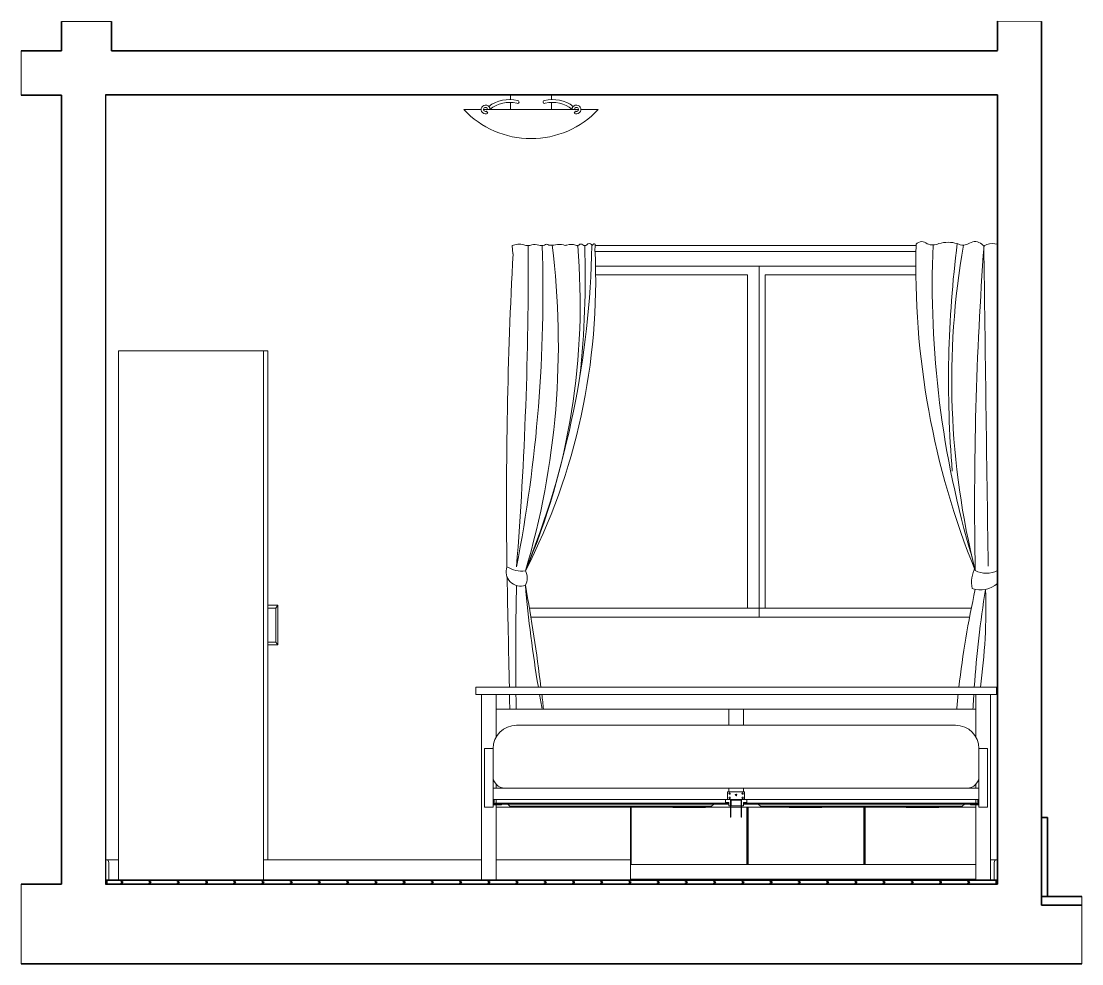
# Model space of a CAD drawing. Header units: millimetres. Extents: x -28749.5 to -28731.5, y -5760.5 to -5747.4.
# Drawn here: x -28749.526 to -28745.901, y -5760.276 to -5757.053 of the extents above; entities that cross this region are included whole.
import ezdxf

# ---------------------------------------------------------------- set-up
doc = ezdxf.new("R2010")
doc.units = ezdxf.units.MM
doc.linetypes.add('ACAD_ISO03W100', pattern=[30, 12, -18])
doc.layers.get('DEFPOINTS').update_dxf_attribs({"color": 210, "lineweight": 18})
for name, color, linetype, lineweight, transparency in [('A-ELEV-MBE1', 50, 'Continuous', 18, 0.25), ('A-ELEV-MBE4', 41, 'Continuous', 13, 0.25), ('A-FURN', 163, 'Continuous', 13, 0.2)]:
    doc.layers.add(name, color=color, linetype=linetype, lineweight=lineweight, transparency=transparency)
doc.layers.add('A-GLAZ-FURR', color=4, linetype='Continuous', lineweight=18)
doc.layers.add('A-SECT-MCUT', color=7, linetype='Continuous', lineweight=35)

msp = doc.modelspace()

# ---------------------------------------------------------------- linework, layer by layer
msp.add_lwpolyline([(-28749.2385, -5757.3043), (-28749.2385, -5760.0043), (-28749.22, -5760.0043), (-28749.22, -5760.0028), (-28749.208, -5760.0028), (-28749.208, -5760.0043), (-28749.185, -5760.0043), (-28749.185, -5759.9998), (-28749.1825, -5759.9998, 1), (-28749.1825, -5759.9948), (-28749.185, -5759.9948), (-28749.185, -5759.9903), (-28749.2335, -5759.9903)], format="xyb")
for points in [[(-28749.1235, -5760.0028), (-28749.1115, -5760.0028), (-28749.1115, -5760.0043), (-28749.0885, -5760.0043), (-28749.0885, -5759.9998), (-28749.086, -5759.9998, 1), (-28749.086, -5759.9948), (-28749.0885, -5759.9948), (-28749.0885, -5759.9903), (-28749.1845, -5759.9903), (-28749.1845, -5759.9943), (-28749.1825, -5759.9943, -1), (-28749.1825, -5760.0003), (-28749.1845, -5760.0003), (-28749.1845, -5760.0043), (-28749.1615, -5760.0043), (-28749.1615, -5760.0028), (-28749.1495, -5760.0028), (-28749.1495, -5760.0043), (-28749.1235, -5760.0043)], [(-28749.027, -5760.0028), (-28749.015, -5760.0028), (-28749.015, -5760.0043), (-28748.992, -5760.0043), (-28748.992, -5759.9998), (-28748.9895, -5759.9998, 1), (-28748.9895, -5759.9948), (-28748.992, -5759.9948), (-28748.992, -5759.9903), (-28749.088, -5759.9903), (-28749.088, -5759.9943), (-28749.086, -5759.9943, -1), (-28749.086, -5760.0003), (-28749.088, -5760.0003), (-28749.088, -5760.0043), (-28749.065, -5760.0043), (-28749.065, -5760.0028), (-28749.053, -5760.0028), (-28749.053, -5760.0043), (-28749.027, -5760.0043)], [(-28748.9305, -5760.0028), (-28748.9185, -5760.0028), (-28748.9185, -5760.0043), (-28748.8955, -5760.0043), (-28748.8955, -5759.9998), (-28748.893, -5759.9998, 1), (-28748.893, -5759.9948), (-28748.8955, -5759.9948), (-28748.8955, -5759.9903), (-28748.9915, -5759.9903), (-28748.9915, -5759.9943), (-28748.9895, -5759.9943, -1), (-28748.9895, -5760.0003), (-28748.9915, -5760.0003), (-28748.9915, -5760.0043), (-28748.9685, -5760.0043), (-28748.9685, -5760.0028), (-28748.9565, -5760.0028), (-28748.9565, -5760.0043), (-28748.9305, -5760.0043)], [(-28748.834, -5760.0028), (-28748.822, -5760.0028), (-28748.822, -5760.0043), (-28748.799, -5760.0043), (-28748.799, -5759.9998), (-28748.7965, -5759.9998, 1), (-28748.7965, -5759.9948), (-28748.799, -5759.9948), (-28748.799, -5759.9903), (-28748.895, -5759.9903), (-28748.895, -5759.9943), (-28748.893, -5759.9943, -1), (-28748.893, -5760.0003), (-28748.895, -5760.0003), (-28748.895, -5760.0043), (-28748.872, -5760.0043), (-28748.872, -5760.0028), (-28748.86, -5760.0028), (-28748.86, -5760.0043), (-28748.834, -5760.0043)], [(-28748.7375, -5760.0028), (-28748.7255, -5760.0028), (-28748.7255, -5760.0043), (-28748.7025, -5760.0043), (-28748.7025, -5759.9998), (-28748.7, -5759.9998, 1), (-28748.7, -5759.9948), (-28748.7025, -5759.9948), (-28748.7025, -5759.9903), (-28748.7985, -5759.9903), (-28748.7985, -5759.9943), (-28748.7965, -5759.9943, -1), (-28748.7965, -5760.0003), (-28748.7985, -5760.0003), (-28748.7985, -5760.0043), (-28748.7755, -5760.0043), (-28748.7755, -5760.0028), (-28748.7635, -5760.0028), (-28748.7635, -5760.0043), (-28748.7375, -5760.0043)], [(-28748.641, -5760.0028), (-28748.629, -5760.0028), (-28748.629, -5760.0043), (-28748.606, -5760.0043), (-28748.606, -5759.9998), (-28748.6035, -5759.9998, 1), (-28748.6035, -5759.9948), (-28748.606, -5759.9948), (-28748.606, -5759.9903), (-28748.702, -5759.9903), (-28748.702, -5759.9943), (-28748.7, -5759.9943, -1), (-28748.7, -5760.0003), (-28748.702, -5760.0003), (-28748.702, -5760.0043), (-28748.679, -5760.0043), (-28748.679, -5760.0028), (-28748.667, -5760.0028), (-28748.667, -5760.0043), (-28748.641, -5760.0043)], [(-28748.5445, -5760.0028), (-28748.5325, -5760.0028), (-28748.5325, -5760.0043), (-28748.5095, -5760.0043), (-28748.5095, -5759.9998), (-28748.507, -5759.9998, 1), (-28748.507, -5759.9948), (-28748.5095, -5759.9948), (-28748.5095, -5759.9903), (-28748.6055, -5759.9903), (-28748.6055, -5759.9943), (-28748.6035, -5759.9943, -1), (-28748.6035, -5760.0003), (-28748.6055, -5760.0003), (-28748.6055, -5760.0043), (-28748.5825, -5760.0043), (-28748.5825, -5760.0028), (-28748.5705, -5760.0028), (-28748.5705, -5760.0043), (-28748.5445, -5760.0043)], [(-28748.448, -5760.0028), (-28748.436, -5760.0028), (-28748.436, -5760.0043), (-28748.413, -5760.0043), (-28748.413, -5759.9998), (-28748.4105, -5759.9998, 1), (-28748.4105, -5759.9948), (-28748.413, -5759.9948), (-28748.413, -5759.9903), (-28748.509, -5759.9903), (-28748.509, -5759.9943), (-28748.507, -5759.9943, -1), (-28748.507, -5760.0003), (-28748.509, -5760.0003), (-28748.509, -5760.0043), (-28748.486, -5760.0043), (-28748.486, -5760.0028), (-28748.474, -5760.0028), (-28748.474, -5760.0043), (-28748.448, -5760.0043)], [(-28748.3515, -5760.0028), (-28748.3395, -5760.0028), (-28748.3395, -5760.0043), (-28748.3165, -5760.0043), (-28748.3165, -5759.9998), (-28748.314, -5759.9998, 1), (-28748.314, -5759.9948), (-28748.3165, -5759.9948), (-28748.3165, -5759.9903), (-28748.4125, -5759.9903), (-28748.4125, -5759.9943), (-28748.4105, -5759.9943, -1), (-28748.4105, -5760.0003), (-28748.4125, -5760.0003), (-28748.4125, -5760.0043), (-28748.3895, -5760.0043), (-28748.3895, -5760.0028), (-28748.3775, -5760.0028), (-28748.3775, -5760.0043), (-28748.3515, -5760.0043)], [(-28748.255, -5760.0028), (-28748.243, -5760.0028), (-28748.243, -5760.0043), (-28748.22, -5760.0043), (-28748.22, -5759.9998), (-28748.2175, -5759.9998, 1), (-28748.2175, -5759.9948), (-28748.22, -5759.9948), (-28748.22, -5759.9903), (-28748.316, -5759.9903), (-28748.316, -5759.9943), (-28748.314, -5759.9943, -1), (-28748.314, -5760.0003), (-28748.316, -5760.0003), (-28748.316, -5760.0043), (-28748.293, -5760.0043), (-28748.293, -5760.0028), (-28748.281, -5760.0028), (-28748.281, -5760.0043), (-28748.255, -5760.0043)], [(-28748.1585, -5760.0028), (-28748.1465, -5760.0028), (-28748.1465, -5760.0043), (-28748.1235, -5760.0043), (-28748.1235, -5759.9998), (-28748.121, -5759.9998, 1), (-28748.121, -5759.9948), (-28748.1235, -5759.9948), (-28748.1235, -5759.9903), (-28748.2195, -5759.9903), (-28748.2195, -5759.9943), (-28748.2175, -5759.9943, -1), (-28748.2175, -5760.0003), (-28748.2195, -5760.0003), (-28748.2195, -5760.0043), (-28748.1965, -5760.0043), (-28748.1965, -5760.0028), (-28748.1845, -5760.0028), (-28748.1845, -5760.0043), (-28748.1585, -5760.0043)], [(-28748.062, -5760.0028), (-28748.05, -5760.0028), (-28748.05, -5760.0043), (-28748.027, -5760.0043), (-28748.027, -5759.9998), (-28748.0245, -5759.9998, 1), (-28748.0245, -5759.9948), (-28748.027, -5759.9948), (-28748.027, -5759.9903), (-28748.123, -5759.9903), (-28748.123, -5759.9943), (-28748.121, -5759.9943, -1), (-28748.121, -5760.0003), (-28748.123, -5760.0003), (-28748.123, -5760.0043), (-28748.1, -5760.0043), (-28748.1, -5760.0028), (-28748.088, -5760.0028), (-28748.088, -5760.0043), (-28748.062, -5760.0043)], [(-28747.9655, -5760.0028), (-28747.9535, -5760.0028), (-28747.9535, -5760.0043), (-28747.9305, -5760.0043), (-28747.9305, -5759.9998), (-28747.928, -5759.9998, 1), (-28747.928, -5759.9948), (-28747.9305, -5759.9948), (-28747.9305, -5759.9903), (-28748.0265, -5759.9903), (-28748.0265, -5759.9943), (-28748.0245, -5759.9943, -1), (-28748.0245, -5760.0003), (-28748.0265, -5760.0003), (-28748.0265, -5760.0043), (-28748.0035, -5760.0043), (-28748.0035, -5760.0028), (-28747.9915, -5760.0028), (-28747.9915, -5760.0043), (-28747.9655, -5760.0043)], [(-28747.869, -5760.0028), (-28747.857, -5760.0028), (-28747.857, -5760.0043), (-28747.834, -5760.0043), (-28747.834, -5759.9998), (-28747.8315, -5759.9998, 1), (-28747.8315, -5759.9948), (-28747.834, -5759.9948), (-28747.834, -5759.9903), (-28747.93, -5759.9903), (-28747.93, -5759.9943), (-28747.928, -5759.9943, -1), (-28747.928, -5760.0003), (-28747.93, -5760.0003), (-28747.93, -5760.0043), (-28747.907, -5760.0043), (-28747.907, -5760.0028), (-28747.895, -5760.0028), (-28747.895, -5760.0043), (-28747.869, -5760.0043)], [(-28747.7725, -5760.0028), (-28747.7605, -5760.0028), (-28747.7605, -5760.0043), (-28747.7375, -5760.0043), (-28747.7375, -5759.9998), (-28747.735, -5759.9998, 1), (-28747.735, -5759.9948), (-28747.7375, -5759.9948), (-28747.7375, -5759.9903), (-28747.8335, -5759.9903), (-28747.8335, -5759.9943), (-28747.8315, -5759.9943, -1), (-28747.8315, -5760.0003), (-28747.8335, -5760.0003), (-28747.8335, -5760.0043), (-28747.8105, -5760.0043), (-28747.8105, -5760.0028), (-28747.7985, -5760.0028), (-28747.7985, -5760.0043), (-28747.7725, -5760.0043)], [(-28747.676, -5760.0028), (-28747.664, -5760.0028), (-28747.664, -5760.0043), (-28747.641, -5760.0043), (-28747.641, -5759.9998), (-28747.6385, -5759.9998, 1), (-28747.6385, -5759.9948), (-28747.641, -5759.9948), (-28747.641, -5759.9903), (-28747.737, -5759.9903), (-28747.737, -5759.9943), (-28747.735, -5759.9943, -1), (-28747.735, -5760.0003), (-28747.737, -5760.0003), (-28747.737, -5760.0043), (-28747.714, -5760.0043), (-28747.714, -5760.0028), (-28747.702, -5760.0028), (-28747.702, -5760.0043), (-28747.676, -5760.0043)], [(-28747.5795, -5760.0028), (-28747.5675, -5760.0028), (-28747.5675, -5760.0043), (-28747.5445, -5760.0043), (-28747.5445, -5759.9998), (-28747.542, -5759.9998, 1), (-28747.542, -5759.9948), (-28747.5445, -5759.9948), (-28747.5445, -5759.9903), (-28747.6405, -5759.9903), (-28747.6405, -5759.9943), (-28747.6385, -5759.9943, -1), (-28747.6385, -5760.0003), (-28747.6405, -5760.0003), (-28747.6405, -5760.0043), (-28747.6175, -5760.0043), (-28747.6175, -5760.0028), (-28747.6055, -5760.0028), (-28747.6055, -5760.0043), (-28747.5795, -5760.0043)], [(-28747.483, -5760.0028), (-28747.471, -5760.0028), (-28747.471, -5760.0043), (-28747.448, -5760.0043), (-28747.448, -5759.9998), (-28747.4455, -5759.9998, 1), (-28747.4455, -5759.9948), (-28747.448, -5759.9948), (-28747.448, -5759.9903), (-28747.544, -5759.9903), (-28747.544, -5759.9943), (-28747.542, -5759.9943, -1), (-28747.542, -5760.0003), (-28747.544, -5760.0003), (-28747.544, -5760.0043), (-28747.521, -5760.0043), (-28747.521, -5760.0028), (-28747.509, -5760.0028), (-28747.509, -5760.0043), (-28747.483, -5760.0043)], [(-28747.3865, -5760.0028), (-28747.3745, -5760.0028), (-28747.3745, -5760.0043), (-28747.3515, -5760.0043), (-28747.3515, -5759.9998), (-28747.349, -5759.9998, 1), (-28747.349, -5759.9948), (-28747.3515, -5759.9948), (-28747.3515, -5759.9903), (-28747.4475, -5759.9903), (-28747.4475, -5759.9943), (-28747.4455, -5759.9943, -1), (-28747.4455, -5760.0003), (-28747.4475, -5760.0003), (-28747.4475, -5760.0043), (-28747.4245, -5760.0043), (-28747.4245, -5760.0028), (-28747.4125, -5760.0028), (-28747.4125, -5760.0043), (-28747.3865, -5760.0043)], [(-28747.29, -5760.0028), (-28747.278, -5760.0028), (-28747.278, -5760.0043), (-28747.255, -5760.0043), (-28747.255, -5759.9998), (-28747.2525, -5759.9998, 1), (-28747.2525, -5759.9948), (-28747.255, -5759.9948), (-28747.255, -5759.9903), (-28747.351, -5759.9903), (-28747.351, -5759.9943), (-28747.349, -5759.9943, -1), (-28747.349, -5760.0003), (-28747.351, -5760.0003), (-28747.351, -5760.0043), (-28747.328, -5760.0043), (-28747.328, -5760.0028), (-28747.316, -5760.0028), (-28747.316, -5760.0043), (-28747.29, -5760.0043)], [(-28747.1935, -5760.0028), (-28747.1815, -5760.0028), (-28747.1815, -5760.0043), (-28747.1585, -5760.0043), (-28747.1585, -5759.9998), (-28747.156, -5759.9998, 1), (-28747.156, -5759.9948), (-28747.1585, -5759.9948), (-28747.1585, -5759.9903), (-28747.2545, -5759.9903), (-28747.2545, -5759.9943), (-28747.2525, -5759.9943, -1), (-28747.2525, -5760.0003), (-28747.2545, -5760.0003), (-28747.2545, -5760.0043), (-28747.2315, -5760.0043), (-28747.2315, -5760.0028), (-28747.2195, -5760.0028), (-28747.2195, -5760.0043), (-28747.1935, -5760.0043)], [(-28747.097, -5760.0028), (-28747.085, -5760.0028), (-28747.085, -5760.0043), (-28747.062, -5760.0043), (-28747.062, -5759.9998), (-28747.0595, -5759.9998, 1), (-28747.0595, -5759.9948), (-28747.062, -5759.9948), (-28747.062, -5759.9903), (-28747.158, -5759.9903), (-28747.158, -5759.9943), (-28747.156, -5759.9943, -1), (-28747.156, -5760.0003), (-28747.158, -5760.0003), (-28747.158, -5760.0043), (-28747.135, -5760.0043), (-28747.135, -5760.0028), (-28747.123, -5760.0028), (-28747.123, -5760.0043), (-28747.097, -5760.0043)], [(-28747.0005, -5760.0028), (-28746.9885, -5760.0028), (-28746.9885, -5760.0043), (-28746.9655, -5760.0043), (-28746.9655, -5759.9998), (-28746.963, -5759.9998, 1), (-28746.963, -5759.9948), (-28746.9655, -5759.9948), (-28746.9655, -5759.9903), (-28747.0615, -5759.9903), (-28747.0615, -5759.9943), (-28747.0595, -5759.9943, -1), (-28747.0595, -5760.0003), (-28747.0615, -5760.0003), (-28747.0615, -5760.0043), (-28747.0385, -5760.0043), (-28747.0385, -5760.0028), (-28747.0265, -5760.0028), (-28747.0265, -5760.0043), (-28747.0005, -5760.0043)], [(-28746.904, -5760.0028), (-28746.892, -5760.0028), (-28746.892, -5760.0043), (-28746.869, -5760.0043), (-28746.869, -5759.9998), (-28746.8665, -5759.9998, 1), (-28746.8665, -5759.9948), (-28746.869, -5759.9948), (-28746.869, -5759.9903), (-28746.965, -5759.9903), (-28746.965, -5759.9943), (-28746.963, -5759.9943, -1), (-28746.963, -5760.0003), (-28746.965, -5760.0003), (-28746.965, -5760.0043), (-28746.942, -5760.0043), (-28746.942, -5760.0028), (-28746.93, -5760.0028), (-28746.93, -5760.0043), (-28746.904, -5760.0043)], [(-28746.8075, -5760.0028), (-28746.7955, -5760.0028), (-28746.7955, -5760.0043), (-28746.7725, -5760.0043), (-28746.7725, -5759.9998), (-28746.77, -5759.9998, 1), (-28746.77, -5759.9948), (-28746.7725, -5759.9948), (-28746.7725, -5759.9903), (-28746.8685, -5759.9903), (-28746.8685, -5759.9943), (-28746.8665, -5759.9943, -1), (-28746.8665, -5760.0003), (-28746.8685, -5760.0003), (-28746.8685, -5760.0043), (-28746.8455, -5760.0043), (-28746.8455, -5760.0028), (-28746.8335, -5760.0028), (-28746.8335, -5760.0043), (-28746.8075, -5760.0043)], [(-28746.711, -5760.0028), (-28746.699, -5760.0028), (-28746.699, -5760.0043), (-28746.676, -5760.0043), (-28746.676, -5759.9998), (-28746.6735, -5759.9998, 1), (-28746.6735, -5759.9948), (-28746.676, -5759.9948), (-28746.676, -5759.9903), (-28746.772, -5759.9903), (-28746.772, -5759.9943), (-28746.77, -5759.9943, -1), (-28746.77, -5760.0003), (-28746.772, -5760.0003), (-28746.772, -5760.0043), (-28746.749, -5760.0043), (-28746.749, -5760.0028), (-28746.737, -5760.0028), (-28746.737, -5760.0043), (-28746.711, -5760.0043)], [(-28746.6145, -5760.0028), (-28746.6025, -5760.0028), (-28746.6025, -5760.0043), (-28746.5795, -5760.0043), (-28746.5795, -5759.9998), (-28746.577, -5759.9998, 1), (-28746.577, -5759.9948), (-28746.5795, -5759.9948), (-28746.5795, -5759.9903), (-28746.6755, -5759.9903), (-28746.6755, -5759.9943), (-28746.6735, -5759.9943, -1), (-28746.6735, -5760.0003), (-28746.6755, -5760.0003), (-28746.6755, -5760.0043), (-28746.6525, -5760.0043), (-28746.6525, -5760.0028), (-28746.6405, -5760.0028), (-28746.6405, -5760.0043), (-28746.6145, -5760.0043)], [(-28746.518, -5760.0028), (-28746.506, -5760.0028), (-28746.506, -5760.0043), (-28746.483, -5760.0043), (-28746.483, -5759.9998), (-28746.4805, -5759.9998, 1), (-28746.4805, -5759.9948), (-28746.483, -5759.9948), (-28746.483, -5759.9903), (-28746.579, -5759.9903), (-28746.579, -5759.9943), (-28746.577, -5759.9943, -1), (-28746.577, -5760.0003), (-28746.579, -5760.0003), (-28746.579, -5760.0043), (-28746.556, -5760.0043), (-28746.556, -5760.0028), (-28746.544, -5760.0028), (-28746.544, -5760.0043), (-28746.518, -5760.0043)], [(-28746.4215, -5760.0028), (-28746.4095, -5760.0028), (-28746.4095, -5760.0043), (-28746.3865, -5760.0043), (-28746.3865, -5759.9998), (-28746.384, -5759.9998, 1), (-28746.384, -5759.9948), (-28746.3865, -5759.9948), (-28746.3865, -5759.9903), (-28746.4825, -5759.9903), (-28746.4825, -5759.9943), (-28746.4805, -5759.9943, -1), (-28746.4805, -5760.0003), (-28746.4825, -5760.0003), (-28746.4825, -5760.0043), (-28746.4595, -5760.0043), (-28746.4595, -5760.0028), (-28746.4475, -5760.0028), (-28746.4475, -5760.0043), (-28746.4215, -5760.0043)], [(-28746.325, -5760.0028), (-28746.313, -5760.0028), (-28746.313, -5760.0043), (-28746.29, -5760.0043), (-28746.29, -5759.9998), (-28746.2875, -5759.9998, 1), (-28746.2875, -5759.9948), (-28746.29, -5759.9948), (-28746.29, -5759.9903), (-28746.386, -5759.9903), (-28746.386, -5759.9943), (-28746.384, -5759.9943, -1), (-28746.384, -5760.0003), (-28746.386, -5760.0003), (-28746.386, -5760.0043), (-28746.363, -5760.0043), (-28746.363, -5760.0028), (-28746.351, -5760.0028), (-28746.351, -5760.0043), (-28746.325, -5760.0043)], [(-28746.2285, -5760.0028), (-28746.2165, -5760.0028), (-28746.2165, -5760.0043), (-28746.1935, -5760.0043), (-28746.1935, -5759.9903), (-28746.2895, -5759.9903), (-28746.2895, -5759.9943), (-28746.2875, -5759.9943, -1), (-28746.2875, -5760.0003), (-28746.2895, -5760.0003), (-28746.2895, -5760.0043), (-28746.2665, -5760.0043), (-28746.2665, -5760.0028), (-28746.2545, -5760.0028), (-28746.2545, -5760.0043), (-28746.2285, -5760.0043)]]:
    msp.add_lwpolyline(points, format="xyb", close=True)
at = {"layer": 'A-ELEV-MBE1'}
for p, q in [((-28747.8535, -5757.3206), (-28747.8535, -5757.3043)), ((-28747.8535, -5757.3043), (-28747.7135, -5757.3043)), ((-28747.8535, -5757.3543), (-28747.8535, -5757.3306)), ((-28747.7135, -5757.3206), (-28747.7135, -5757.3043)), ((-28747.7135, -5757.3543), (-28747.7135, -5757.3306)), ((-28748.0135, -5757.3543), (-28747.9538, -5757.3543)), ((-28747.9458, -5757.3543), (-28747.6212, -5757.3543)), ((-28747.6132, -5757.3543), (-28747.5535, -5757.3543))]:
    msp.add_line(p, q, dxfattribs=at)
for centre, radius, start, end in [((-28747.8569, -5757.4395), 0.119, 76.7103, 126.6028), ((-28747.8569, -5757.4362), 0.1058, 76.322, 129.2418), ((-28747.8295, -5757.3288), 0.00514, 243.4206, 90), ((-28747.7374, -5757.3288), 0.00514, 90, 296.5794), ((-28747.7101, -5757.4395), 0.119, 53.3972, 103.2897), ((-28747.7101, -5757.4362), 0.1058, 50.7582, 103.678), ((-28747.7835, -5757.1398), 0.3145, 223.0029, 316.9971), ((-28747.9388, -5757.3543), 0.015, 0, 300.8093), ((-28747.9388, -5757.3543), 0.007, 0, 300.8093), ((-28747.7088, -5757.2259), 0.2634, 210.7004, 212.4408), ((-28747.6282, -5757.3543), 0.015, 239.1907, 180), ((-28747.8582, -5757.2259), 0.2634, 327.5592, 329.2996), ((-28747.6282, -5757.3543), 0.007, 239.1907, 180)]:
    msp.add_arc(centre, radius, start, end, dxfattribs=at)
at = {"layer": 'A-ELEV-MBE4'}
for p, q in [((-28747.8485, -5757.8203), (-28747.8451, -5757.8483)), ((-28747.7932, -5757.8203), (-28747.7952, -5757.8203)), ((-28747.6239, -5757.8203), (-28747.6269, -5757.8203)), ((-28747.5639, -5757.8178), (-28747.5648, -5757.8403)), ((-28746.467, -5757.8203), (-28747.564, -5757.8203)), ((-28746.4675, -5757.8403), (-28747.5648, -5757.8403)), ((-28749.2385, -5759.9903), (-28749.2385, -5759.9203)), ((-28749.2385, -5759.9203), (-28749.2365, -5759.9203)), ((-28749.2385, -5759.9203), (-28749.1932, -5759.9203)), ((-28749.2265, -5759.9903), (-28749.2265, -5759.9303)), ((-28747.9527, -5759.9203), (-28748.6982, -5759.9203)), ((-28747.4407, -5759.9203), (-28747.9027, -5759.9203)), ((-28746.1905, -5759.9203), (-28746.2127, -5759.9203)), ((-28746.2005, -5759.9903), (-28746.2005, -5759.9303)), ((-28746.1885, -5759.9203), (-28746.1905, -5759.9203)), ((-28746.1885, -5759.9903), (-28746.1885, -5759.9203)), ((-28749.2385, -5759.9903), (-28749.2265, -5759.9903)), ((-28746.1885, -5759.9903), (-28746.2005, -5759.9903))]:
    msp.add_line(p, q, dxfattribs=at)
for centre, radius, start, end in [((-28747.8246, -5757.874), 0.0588, 73.4135, 113.9699), ((-28752.6514, -5757.9812), 4.9087, 348.9947, 1.8797), ((-28760.9909, -5757.8912), 13.1979, 355.53649, 0.30778), ((-28747.7942, -5757.7836), 0.0367, 248.153, 291.0633), ((-28750.4095, -5758.1584), 2.7194, 343.4569, 7.1733), ((-28750.7263, -5757.7555), 3.1517, 338.0672, 358.8226), ((-28749.9378, -5758.0189), 2.3224, 336.8274, 4.9051), ((-28747.7697, -5757.8571), 0.0408, 71.3435, 106.0723), ((-28747.747, -5757.7947), 0.0255, 247.9081, 293.1985), ((-28747.7299, -5757.8264), 0.0108, 49.3758, 130.6242), ((-28747.7127, -5757.7438), 0.0751, 262.2635, 279.7422), ((-28747.6866, -5757.8841), 0.0676, 78.3049, 101.4204), ((-28747.6668, -5757.8062), 0.0132, 242.3274, 295.8262), ((-28747.6464, -5757.8726), 0.0565, 74.2046, 105.0665), ((-28747.6254, -5757.812), 0.00841, 227.8991, 312.4107), ((-28747.6129, -5757.823), 0.00832, 42.3114, 144.5135), ((-28750.7766, -5757.9279), 3.1784, 353.8867, 1.9422), ((-28747.5999, -5757.8101), 0.0101, 226.9821, 316.1633), ((-28747.5846, -5757.8221), 0.0095, 34.9041, 147.8882), ((-28747.574, -5757.8155), 0.003, 202.8058, 341.1404), ((-28747.5676, -5757.8177), 0.00376, 357.3668, 161.7816), ((-28743.7219, -5757.8948), 2.7461, 178.3393, 202.1728), ((-28746.4476, -5757.8318), 0.0254, 45.033, 139.3672), ((-28746.41, -5757.7688), 0.0491, 246.4314, 295.4004), ((-28743.1498, -5757.9533), 3.2622, 177.6209, 196.605), ((-28746.3577, -5757.9225), 0.1137, 74.0802, 105.9198), ((-28742.6443, -5758.2826), 3.712, 172.7344, 184.7803), ((-28743.6663, -5758.2803), 2.6789, 170.0757, 194.0623), ((-28746.3065, -5757.779), 0.0396, 239.5465, 304.2995), ((-28746.266, -5757.8401), 0.0337, 46.581, 122.5972), ((-28734.1818, -5758.7015), 12.0854, 175.81622, 181.08908), ((-28746.234, -5757.8083), 0.0115, 219.3573, 315.8766), ((-27181.2548, -5737.2386), 1565.1161, 180.7534555, 180.7936116), ((-28746.2053, -5757.8784), 0.0653, 75.0526, 108.2261), ((-28731.6567, -5758.6987), 16.2107, 176.99293, 180.77602), ((-28749.7358, -5757.9396), 2.1733, 332.8073, 2.6187), ((-28747.8193, -5758.935), 0.0495, 160.295, 289.5499), ((-28747.8126, -5758.8306), 0.1027, 238.7192, 275.5242), ((-28746.1713, -5758.9712), 0.1064, 151.8879, 191.6209), ((-28871.389, -5761.7043), 123.5542, 1.100968, 1.27596), ((-28747.8483, -5758.9571), 0.0517, 331.7528, 28.092), ((-28746.2267, -5758.8589), 0.0818, 242.118, 297.882), ((-28737.5237, -5759.2214), 10.3121, 178.67259, 180.605), ((-28743.2165, -5758.5758), 4.6042, 185.0558, 189.431), ((-28753.9349, -5760.0947), 6.2323, 7.04522, 10.28838), ((-28743.2692, -5759.6681), 3.0701, 167.3467, 173.6824), ((-28746.2466, -5758.9079), 0.0895, 251.1499, 310.4687), ((-28742.6756, -5759.5756), 3.6011, 170.7365, 176.0945), ((-28748.1374, -5759.0629), 1.9087, 351.9468, 2.0121), ((-28871.389, -5761.7043), 123.5542, 1.066182, 1.089373), ((-28737.5237, -5759.2214), 10.3121, 180.74391, 181.02176), ((-28743.2165, -5758.5758), 4.6042, 189.7465, 190.3785), ((-28753.9349, -5760.0947), 6.2323, 6.35098, 6.8137), ((-28743.2692, -5759.6681), 3.0701, 174.1516, 175.0888), ((-28742.6756, -5759.5756), 3.6011, 176.4931, 177.2898), ((-28749.2365, -5759.9303), 0.01, 0, 90), ((-28746.1905, -5759.9303), 0.01, 90, 180)]:
    msp.add_arc(centre, radius, start, end, dxfattribs=at)
at = {"layer": 'A-FURN'}
for p, q in [((-28748.6982, -5758.1803), (-28749.1932, -5758.1803)), ((-28749.1932, -5758.1803), (-28749.1932, -5759.9903)), ((-28748.6982, -5759.9903), (-28748.6982, -5758.1803)), ((-28748.6832, -5758.1803), (-28748.6982, -5758.1803)), ((-28748.6832, -5759.9203), (-28748.6832, -5758.1803)), ((-28748.6832, -5759.0503), (-28748.6492, -5759.0503)), ((-28748.6832, -5759.0603), (-28748.6562, -5759.0603)), ((-28748.6492, -5759.0503), (-28748.6562, -5759.0603)), ((-28748.6562, -5759.0603), (-28748.6562, -5759.1758)), ((-28748.6492, -5759.0503), (-28748.6492, -5759.1858)), ((-28748.6562, -5759.1758), (-28748.6832, -5759.1758)), ((-28748.6562, -5759.1758), (-28748.6492, -5759.1858)), ((-28748.6492, -5759.1858), (-28748.6832, -5759.1858)), ((-28746.1927, -5759.3303), (-28747.9727, -5759.3303)), ((-28747.9727, -5759.3553), (-28747.9727, -5759.3303)), ((-28747.9027, -5759.3553), (-28747.9027, -5759.5007)), ((-28747.9027, -5759.5007), (-28747.9027, -5759.3553)), ((-28746.2627, -5759.4053), (-28746.2627, -5759.3553)), ((-28746.2627, -5759.5007), (-28746.2627, -5759.3553)), ((-28746.1927, -5759.3553), (-28746.1927, -5759.3303)), ((-28747.1077, -5759.4603), (-28747.1077, -5759.4053)), ((-28747.0577, -5759.4603), (-28747.0577, -5759.4053)), ((-28747.8332, -5759.4603), (-28746.3322, -5759.4603)), ((-28747.9422, -5759.7403), (-28747.9422, -5759.5403)), ((-28747.9422, -5759.5403), (-28747.9132, -5759.5403)), ((-28747.9132, -5759.7403), (-28747.9132, -5759.5403)), ((-28747.9132, -5759.5403), (-28747.9132, -5759.5403)), ((-28746.2522, -5759.7403), (-28746.2522, -5759.5403)), ((-28746.2522, -5759.5403), (-28746.2232, -5759.5403)), ((-28746.2522, -5759.5403), (-28746.2522, -5759.5403)), ((-28746.2232, -5759.7403), (-28746.2232, -5759.5403)), ((-28747.9027, -5759.6623), (-28747.9027, -5759.6753)), ((-28747.9027, -5759.6753), (-28747.9027, -5759.6623)), ((-28747.8732, -5759.6753), (-28746.2922, -5759.6753)), ((-28747.1077, -5759.6883), (-28747.1077, -5759.6753)), ((-28747.0577, -5759.6883), (-28747.0577, -5759.6753)), ((-28746.2627, -5759.6753), (-28746.2627, -5759.6623)), ((-28747.9132, -5759.7323), (-28747.9132, -5759.7143)), ((-28747.9132, -5759.7143), (-28747.9092, -5759.7143)), ((-28747.9092, -5759.7143), (-28747.9092, -5759.7298)), ((-28747.9027, -5759.7268), (-28747.9027, -5759.7143)), ((-28747.9027, -5759.7143), (-28747.9027, -5759.7268)), ((-28747.1118, -5759.7143, -0.4129), (-28747.1191, -5759.7143, -0.4129)), ((-28747.1118, -5759.6883, -0.4129), (-28747.1118, -5759.7143, -0.4129)), ((-28747.1017, -5759.7152, -0.4129), (-28747.1017, -5759.7752, -0.4129)), ((-28747.1017, -5759.7152, -0.4129), (-28747.0637, -5759.7152, -0.4129)), ((-28747.1002, -5759.7166, -0.4129), (-28747.1002, -5759.7752, -0.4129)), ((-28747.1002, -5759.7166, -0.4129), (-28747.0652, -5759.7166, -0.4129)), ((-28747.0652, -5759.7166, -0.4129), (-28747.1002, -5759.7166, -0.4129)), ((-28747.0998, -5759.7166, -0.4129), (-28747.0998, -5759.7364, -0.4129)), ((-28747.0655, -5759.7166, -0.4129), (-28747.0655, -5759.7364, -0.4129)), ((-28747.0652, -5759.7166, -0.4129), (-28747.0652, -5759.7752, -0.4129)), ((-28747.0637, -5759.7152, -0.4129), (-28747.0637, -5759.7752, -0.4129)), ((-28747.0535, -5759.6883, -0.4129), (-28747.0535, -5759.7143, -0.4129)), ((-28747.0535, -5759.7143, -0.4129), (-28747.0462, -5759.7143, -0.4129)), ((-28746.2627, -5759.7268), (-28746.2627, -5759.7143)), ((-28746.2522, -5759.7143), (-28746.2562, -5759.7143)), ((-28746.2562, -5759.7143), (-28746.2562, -5759.7298)), ((-28747.9422, -5759.7403), (-28747.9132, -5759.7403)), ((-28747.9132, -5759.7298), (-28747.9132, -5759.7268)), ((-28747.8839, -5759.7323, -0.033), (-28747.9132, -5759.7323)), ((-28747.9092, -5759.7298), (-28747.548, -5759.7298, -0.4129)), ((-28747.548, -5759.7268, -0.4129), (-28747.9062, -5759.7268)), ((-28747.9062, -5759.7268), (-28747.9062, -5759.7298)), ((-28747.9027, -5759.9903), (-28747.9027, -5759.7323)), ((-28747.9027, -5759.7323), (-28747.9027, -5759.7403)), ((-28747.1017, -5759.7403), (-28747.9027, -5759.7403)), ((-28747.8839, -5759.7298, -0.033), (-28747.8839, -5759.7323, -0.033)), ((-28747.8632, -5759.7298), (-28747.8556, -5759.7368)), ((-28747.8632, -5759.7298), (-28747.8556, -5759.7368)), ((-28747.548, -5759.7368, -0.4129), (-28747.8556, -5759.7368)), ((-28747.1087, -5759.7268, -0.4129), (-28747.548, -5759.7268, -0.4129)), ((-28747.1087, -5759.7298, -0.4129), (-28747.548, -5759.7298, -0.4129)), ((-28747.1662, -5759.7368, -0.4129), (-28747.548, -5759.7368, -0.4129)), ((-28747.4407, -5759.7403), (-28747.4407, -5759.9363)), ((-28747.1866, -5759.7413), (-28747.2972, -5759.7413)), ((-28747.1587, -5759.7298, -0.4129), (-28747.1662, -5759.7368, -0.4129)), ((-28747.1077, -5759.7248, -0.4129), (-28747.1191, -5759.7248, -0.4129)), ((-28747.1087, -5759.7268, -0.4129), (-28747.1191, -5759.7268, -0.4129)), ((-28747.1087, -5759.7248, -0.4129), (-28747.1087, -5759.7268, -0.4129)), ((-28747.1087, -5759.7298, -0.4129), (-28747.1087, -5759.7268, -0.4129)), ((-28747.1077, -5759.7248, -0.4129), (-28747.1077, -5759.7364, -0.4129)), ((-28747.0652, -5759.7403), (-28747.1002, -5759.7403)), ((-28746.2627, -5759.7403), (-28747.0637, -5759.7403)), ((-28747.0577, -5759.7248, -0.4129), (-28747.0577, -5759.7364, -0.4129)), ((-28747.0577, -5759.7248, -0.4129), (-28747.0462, -5759.7248, -0.4129)), ((-28747.0566, -5759.7248, -0.4129), (-28747.0566, -5759.7268, -0.4129)), ((-28747.0566, -5759.7268, -0.4129), (-28747.0462, -5759.7268, -0.4129)), ((-28747.0566, -5759.7268, -0.4129), (-28746.2592, -5759.7268)), ((-28747.0566, -5759.7298, -0.4129), (-28747.0566, -5759.7268, -0.4129)), ((-28747.0566, -5759.7298, -0.4129), (-28746.2592, -5759.7298)), ((-28747.0457, -5759.7403), (-28747.0457, -5759.9363)), ((-28747.0432, -5759.7403), (-28747.0432, -5759.9363)), ((-28747.0407, -5759.7403), (-28747.0407, -5759.9363)), ((-28747.0066, -5759.7298, -0.4129), (-28746.9991, -5759.7368, -0.4129)), ((-28746.9991, -5759.7368, -0.4129), (-28746.3097, -5759.7368, -0.4129)), ((-28746.7891, -5759.7413), (-28746.8997, -5759.7413)), ((-28746.6457, -5759.7403), (-28746.6457, -5759.9363)), ((-28746.6432, -5759.7403), (-28746.6432, -5759.9363)), ((-28746.6407, -5759.7403), (-28746.6407, -5759.9363)), ((-28746.2562, -5759.7298), (-28746.6173, -5759.7298, -0.4129)), ((-28746.3891, -5759.7413), (-28746.4997, -5759.7413)), ((-28746.3022, -5759.7298), (-28746.3097, -5759.7368)), ((-28746.2814, -5759.7298, -0.033), (-28746.2814, -5759.7323, -0.033)), ((-28746.2814, -5759.7323, -0.033), (-28746.2522, -5759.7323)), ((-28746.2627, -5759.9903), (-28746.2627, -5759.7298)), ((-28746.2627, -5759.7403), (-28746.2627, -5759.7298)), ((-28746.2627, -5759.7403), (-28746.2627, -5759.7403)), ((-28746.2592, -5759.7298), (-28746.2592, -5759.7268)), ((-28746.2522, -5759.7403), (-28746.2232, -5759.7403)), ((-28747.1017, -5759.7752, -0.4129), (-28747.1002, -5759.7752, -0.4129)), ((-28747.0652, -5759.7752, -0.4129), (-28747.0637, -5759.7752, -0.4129)), ((-28748.6982, -5759.9203), (-28748.6832, -5759.9203)), ((-28746.2627, -5759.9363), (-28747.4432, -5759.9363)), ((-28749.1932, -5759.9903), (-28748.6982, -5759.9903)), ((-28747.4202, -5759.9903), (-28747.4202, -5759.9863)), ((-28747.4061, -5759.9903), (-28747.4202, -5759.9903)), ((-28747.4061, -5759.9863), (-28747.4061, -5759.9903)), ((-28746.8502, -5759.9903), (-28746.8502, -5759.9863)), ((-28746.8361, -5759.9903), (-28746.8502, -5759.9903)), ((-28746.8361, -5759.9863), (-28746.8361, -5759.9903)), ((-28746.2802, -5759.9863), (-28746.2802, -5759.9903)), ((-28746.2802, -5759.9903), (-28746.2661, -5759.9903)), ((-28746.2661, -5759.9903), (-28746.2661, -5759.9863))]:
    msp.add_line(p, q, dxfattribs=at)
for points in [[(-28747.9727, -5759.3553), (-28746.1927, -5759.3553)], [(-28747.9027, -5759.9903), (-28747.9527, -5759.9903), (-28747.9527, -5759.3553)], [(-28746.2127, -5759.3553), (-28746.2127, -5759.9903), (-28746.2627, -5759.9903)], [(-28747.9027, -5759.4053), (-28746.2627, -5759.4053)], [(-28746.2627, -5759.9863), (-28747.4432, -5759.9863), (-28747.4432, -5759.7403)]]:
    msp.add_lwpolyline(points, dxfattribs=at)
msp.add_lwpolyline([(-28746.2522, -5759.6753), (-28747.9132, -5759.6753), (-28747.9132, -5759.7143), (-28746.2522, -5759.7143)], close=True, dxfattribs=at)
at = {"layer": 'A-FURN', "elevation": -0.4129}
for points in [[(-28747.1191, -5759.7268), (-28747.1191, -5759.7143)], [(-28747.1118, -5759.6883), (-28747.0535, -5759.6883)], [(-28747.0462, -5759.7143), (-28747.0462, -5759.7268)], [(-28747.1017, -5759.7364), (-28747.1077, -5759.7364)], [(-28747.0652, -5759.7364), (-28747.1002, -5759.7364)], [(-28747.0577, -5759.7364), (-28747.0637, -5759.7364)]]:
    msp.add_lwpolyline(points, dxfattribs=at)
at = {"layer": 'A-FURN'}
for centre in [(-28747.1048, -5759.694, -0.4129), (-28747.1048, -5759.694, -0.4129), (-28747.1048, -5759.7087, -0.4129), (-28747.0827, -5759.6988, -0.4129), (-28747.0827, -5759.6988, -0.4129), (-28747.0605, -5759.694, -0.4129), (-28747.0605, -5759.694, -0.4129), (-28747.0605, -5759.7087, -0.4129)]:
    msp.add_circle(centre, 0.0025, dxfattribs=at)
for centre, radius, start, end in [((-28747.8332, -5759.5403), 0.08, 90, 180), ((-28746.3322, -5759.5403, 0), 0.08, 0, 90), ((-28747.8732, -5759.6353), 0.04, 180, 270), ((-28746.2922, -5759.6353, 0), 0.04, 270, 0), ((-28747.2972, -5759.7373), 0.004, 228.623, 270), ((-28747.1866, -5759.7373), 0.004, 270, 311.377), ((-28746.8997, -5759.7373), 0.004, 228.623, 270), ((-28746.7891, -5759.7373), 0.004, 270, 311.377), ((-28746.4997, -5759.7373), 0.004, 228.623, 270), ((-28746.3891, -5759.7373), 0.004, 270, 311.377)]:
    msp.add_arc(centre, radius, start, end, dxfattribs=at)
at = {"layer": 'A-GLAZ-FURR'}
for p, q in [((-28747.5631, -5757.8903), (-28746.468, -5757.8903)), ((-28747.0035, -5759.0903), (-28747.0035, -5757.8903)), ((-28747.0435, -5757.9203), (-28747.5626, -5757.9203)), ((-28747.0435, -5759.0603), (-28747.0435, -5757.9203)), ((-28746.9835, -5759.0603), (-28746.9835, -5757.9203)), ((-28746.4679, -5757.9203), (-28746.9835, -5757.9203)), ((-28746.2784, -5759.0603), (-28747.789, -5759.0603)), ((-28746.2784, -5759.0603), (-28746.9835, -5759.0603)), ((-28746.2843, -5759.0903), (-28747.784, -5759.0903))]:
    msp.add_line(p, q, dxfattribs=at)
at = {"layer": 'A-SECT-MCUT'}
for p, q in [((-28749.3885, -5757.0535), (-28749.3885, -5757.1535)), ((-28749.2178, -5757.1535), (-28749.2178, -5757.0535)), ((-28746.1885, -5757.0527), (-28746.1885, -5757.1527)), ((-28746.0385, -5757.1535), (-28746.0385, -5757.0535)), ((-28746.0385, -5760.0763), (-28746.0385, -5757.0536)), ((-28749.5262, -5757.1543), (-28749.3885, -5757.1543)), ((-28749.2178, -5757.1535), (-28746.1885, -5757.1543)), ((-28749.3885, -5757.3051), (-28749.5262, -5757.3051)), ((-28749.3885, -5760.0043), (-28749.3885, -5757.3051)), ((-28746.1885, -5757.3043), (-28749.2385, -5757.3043)), ((-28746.1885, -5760.0043), (-28746.1885, -5757.3043)), ((-28749.5262, -5760.0043), (-28749.3885, -5760.0043)), ((-28746.1885, -5759.9903), (-28749.2385, -5759.9903)), ((-28746.1885, -5760.0043), (-28749.2385, -5760.0043)), ((-28749.2335, -5759.9903), (-28749.2335, -5760.0043)), ((-28746.0385, -5760.0763), (-28745.9008, -5760.0763)), ((-28749.5262, -5760.2763), (-28745.9008, -5760.2763))]:
    msp.add_line(p, q, dxfattribs=at)
at = {"layer": 'A-SECT-MCUT', "linetype": 'ACAD_ISO03W100'}
for p, q in [((-28746.0185, -5759.7763), (-28746.0385, -5759.7763)), ((-28746.0185, -5760.0463), (-28746.0185, -5759.7763)), ((-28746.0385, -5760.0463), (-28745.9008, -5760.0463))]:
    msp.add_line(p, q, dxfattribs=at)
at = {"layer": 'DEFPOINTS'}
for p, q in [((-28749.2178, -5757.0535), (-28749.3885, -5757.0535)), ((-28746.0385, -5757.0535), (-28746.1885, -5757.0527)), ((-28749.5262, -5757.3051), (-28749.5262, -5757.1543)), ((-28749.5262, -5760.2763), (-28749.5262, -5760.0043)), ((-28745.9008, -5760.0463), (-28745.9008, -5760.2763)), ((-28745.9008, -5760.0763), (-28745.9008, -5760.2763))]:
    msp.add_line(p, q, dxfattribs=at)

doc.saveas('drawing.dxf')
